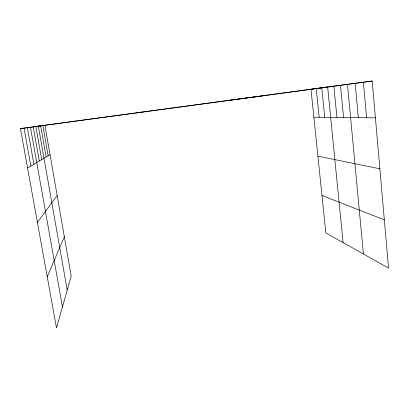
<?xml version="1.0" encoding="UTF-8"?>
<svg xmlns="http://www.w3.org/2000/svg" width="409" height="409" viewBox="0 0 409 409"><rect width="100%" height="100%" fill="white"/><g stroke="black" fill="none" stroke-linecap="round" stroke-linejoin="round"><path stroke-width="0.61" d="M47.224 276.699L64.361 236.811M37.393 222.322L57.173 195.563M27.567 167.976L50.046 154.648M20.45 128.62L44.913 125.195L71.186 275.983L56.498 327.972L20.45 128.62L372.195 81.028L388.55 268.135L325.85 232.864L310.978 89.203L372.195 81.028M226.678 100.604L262.241 95.905M136.289 112.833L142.813 112.066M313.877 117.209L375.411 117.848M317.911 156.161L379.864 168.784M321.98 195.476L384.332 219.863M27.352 127.654L33.896 164.224M24.029 128.119L30.849 166.034M33.247 126.826L39.31 161.013M30.445 127.219L62.449 306.898M40.66 125.788L46.13 156.969M67.204 290.083L38.344 126.115L327.66 86.974L343.079 242.557M35.874 126.463L41.728 159.582M42.848 125.486L48.144 155.773M321.791 87.756L324.766 117.322M316.239 88.497L319.178 117.265M333.877 86.146L336.929 117.449M340.467 85.266L343.555 117.516M347.471 84.331L363.407 253.989M355.165 83.303L358.32 117.669M363.386 82.204L366.576 117.756"/></g></svg>
